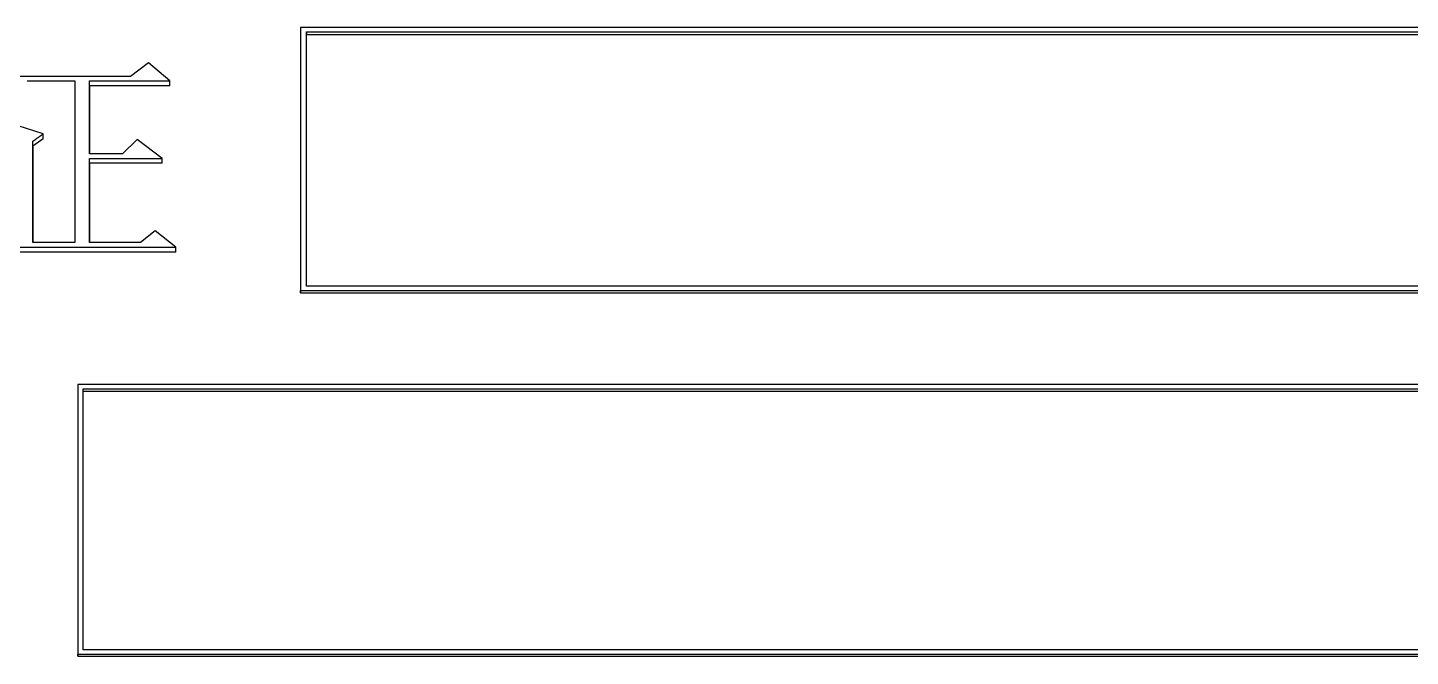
# Model space of a CAD drawing. Header units: millimetres. Extents: x 2016 to 4452, y 736 to 2459.
# Drawn here: x 2598.96 to 2612.15, y 2257.99 to 2263.99 of the extents above; entities that cross this region are included whole.
import ezdxf

# ---------------------------------------------------------------- set-up
doc = ezdxf.new("R2010")
doc.units = ezdxf.units.MM

msp = doc.modelspace()

# ---------------------------------------------------------------- linework, layer by layer
at = {"color": 7, "linetype": 'Continuous', "lineweight": 25}
for p, q in [((2621.575, 2263.986), (2601.565, 2263.986)), ((2601.565, 2263.986), (2601.565, 2263.961)), ((2601.565, 2263.961), (2601.565, 2261.456)), ((2601.621, 2263.947), (2621.525, 2263.947)), ((2601.621, 2263.947), (2601.621, 2263.922)), ((2601.621, 2263.922), (2621.525, 2263.922)), ((2600.115, 2263.649), (2599.942, 2263.521)), ((2600.32, 2263.478), (2600.115, 2263.649)), ((2599.942, 2263.521), (2598.655, 2263.521)), ((2598.957, 2263.478), (2599.412, 2263.478)), ((2599.412, 2263.478), (2599.412, 2261.935)), ((2599.552, 2263.478), (2600.32, 2263.478)), ((2599.552, 2262.782), (2599.552, 2263.478)), ((2599.552, 2263.43), (2599.552, 2263.478)), ((2599.552, 2263.43), (2599.552, 2262.782)), ((2600.32, 2263.43), (2599.552, 2263.43)), ((2599.109, 2262.972), (2598.871, 2263.049)), ((2599.109, 2262.924), (2599.109, 2262.972)), ((2599.109, 2262.924), (2599.012, 2262.855)), ((2599.012, 2261.935), (2599.012, 2262.903)), ((2599.012, 2262.855), (2599.012, 2262.903)), ((2599.012, 2262.855), (2599.012, 2261.935)), ((2600.007, 2262.92), (2599.866, 2262.782)), ((2600.245, 2262.739), (2600.007, 2262.92)), ((2599.866, 2262.782), (2599.552, 2262.782)), ((2599.552, 2262.739), (2600.245, 2262.739)), ((2599.552, 2261.935), (2599.552, 2262.739)), ((2599.552, 2262.692), (2599.552, 2262.739)), ((2599.552, 2262.692), (2599.552, 2261.935)), ((2600.245, 2262.692), (2599.552, 2262.692)), ((2600.18, 2262.048), (2600.039, 2261.935)), ((2600.375, 2261.892), (2600.18, 2262.048)), ((2599.412, 2261.935), (2599.012, 2261.935)), ((2600.039, 2261.935), (2599.552, 2261.935)), ((2598.784, 2261.892), (2600.375, 2261.892)), ((2600.375, 2261.845), (2598.784, 2261.845)), ((2600.375, 2261.845), (2600.375, 2261.892)), ((2621.525, 2261.519), (2601.621, 2261.519)), ((2601.565, 2261.479), (2621.575, 2261.479)), ((2601.565, 2261.456), (2601.565, 2261.479)), ((2601.565, 2261.456), (2621.575, 2261.456)), ((2621.575, 2260.58), (2599.442, 2260.58)), ((2599.442, 2260.58), (2599.442, 2260.558)), ((2599.442, 2260.558), (2599.442, 2257.988)), ((2599.492, 2260.54), (2621.525, 2260.54)), ((2599.492, 2260.518), (2599.492, 2260.54)), ((2599.492, 2260.518), (2621.525, 2260.518)), ((2599.442, 2258.009), (2621.575, 2258.009)), ((2599.442, 2257.988), (2599.442, 2258.009)), ((2599.442, 2257.988), (2621.575, 2257.988)), ((2621.525, 2258.05), (2599.492, 2258.05))]:
    msp.add_line(p, q, dxfattribs=at)
at = {"color": 7, "linetype": 'Continuous', "lineweight": 25, "flags": 128}
for points in [[(2600.32, 2263.43), (2600.32, 2263.454), (2600.32, 2263.478)], [(2600.245, 2262.692), (2600.245, 2262.715), (2600.245, 2262.739)]]:
    msp.add_lwpolyline(points, dxfattribs=at)
at = {"color": 7, "linetype": 'Continuous', "lineweight": 25}
for points, knots in [([(2601.565, 2263.986), (2601.565, 2263.737), (2601.565, 2263.24), (2601.565, 2262.405), (2601.565, 2261.816), (2601.565, 2261.479)], [0, 0, 0, 0, 0.300081, 0.600162, 1, 1, 1, 1]), ([(2601.621, 2261.519), (2601.621, 2261.772), (2601.621, 2262.277), (2601.621, 2263.087), (2601.621, 2263.641), (2601.621, 2263.947)], [0, 0, 0, 0, 0.3099205, 0.6198411, 1, 1, 1, 1]), ([(2601.621, 2261.519), (2601.621, 2261.715), (2601.621, 2262.115), (2601.621, 2262.918), (2601.621, 2263.521), (2601.621, 2263.922)], [0, 0, 0, 0, 0.242928, 0.495343, 1, 1, 1, 1]), ([(2599.012, 2262.903), (2599.025, 2262.912), (2599.047, 2262.928), (2599.08, 2262.951), (2599.099, 2262.965), (2599.109, 2262.972)], [0, 0, 0, 0, 0.400149, 0.700074, 1, 1, 1, 1]), ([(2599.442, 2260.58), (2599.442, 2260.325), (2599.442, 2259.814), (2599.442, 2258.958), (2599.442, 2258.354), (2599.442, 2258.009)], [0, 0, 0, 0, 0.300081, 0.600162, 1, 1, 1, 1]), ([(2599.492, 2258.05), (2599.492, 2258.309), (2599.492, 2258.827), (2599.492, 2259.657), (2599.492, 2260.226), (2599.492, 2260.54)], [0, 0, 0, 0, 0.309921, 0.619841, 1, 1, 1, 1]), ([(2599.492, 2258.05), (2599.492, 2258.252), (2599.492, 2258.663), (2599.492, 2259.487), (2599.492, 2260.105), (2599.492, 2260.518)], [0, 0, 0, 0, 0.2437907, 0.495918, 1, 1, 1, 1])]:
    msp.add_open_spline(points, degree=3, knots=knots, dxfattribs=at)

doc.saveas('drawing.dxf')
